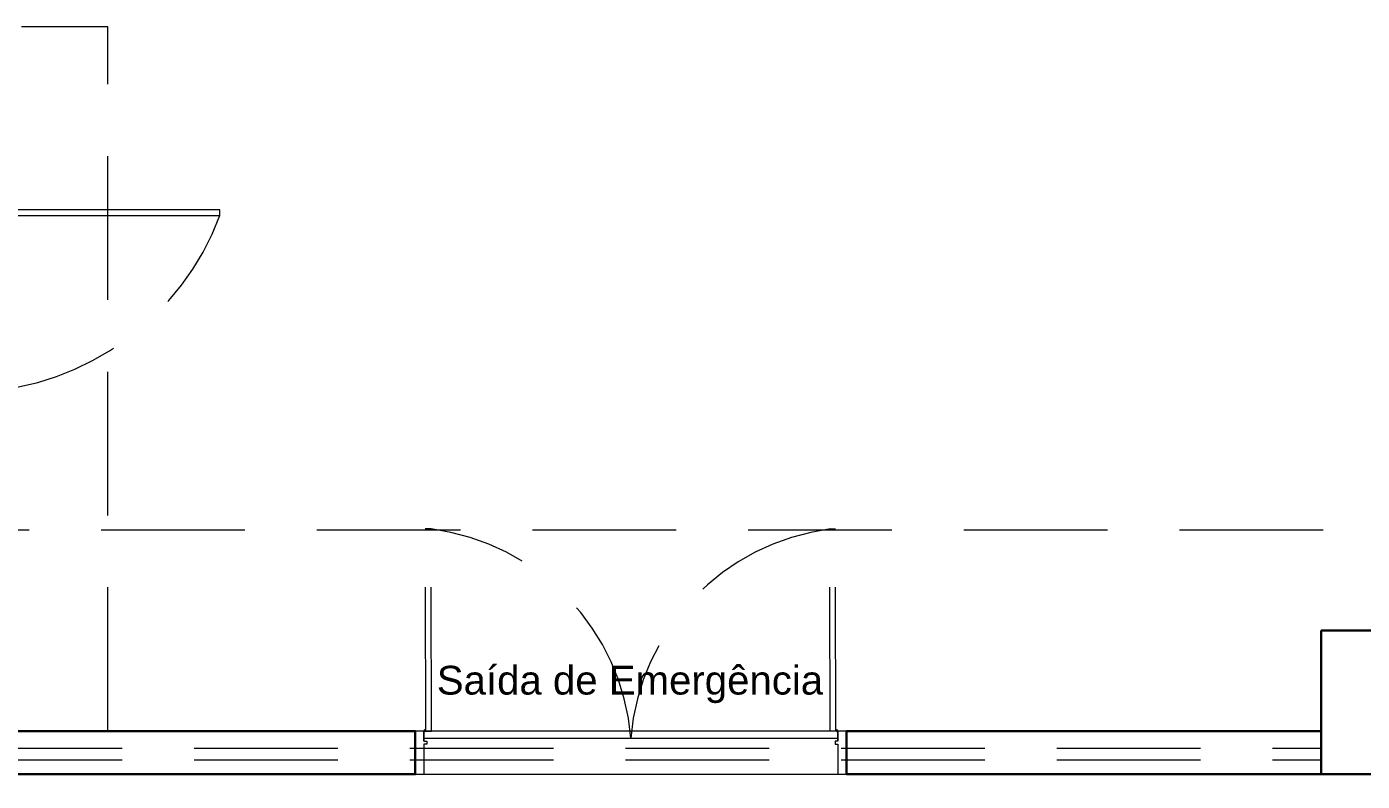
# Model space of a CAD drawing. Header units: metres. Extents: x 149 to 429, y -3 to 162.
# Drawn here: x 376.418 to 381.063, y 108.2 to 110.824 of the extents above; entities that cross this region are included whole.
import ezdxf

# ---------------------------------------------------------------- set-up
doc = ezdxf.new("R2010")
doc.units = ezdxf.units.M
doc.linetypes.add('IMPORT-Dashed _3_', pattern=[0.75, 0.5, -0.25])
doc.layers.add('1053_ARQ_BASE_MATADOURO_dwg', color=7, linetype='Continuous', lineweight=5, true_color=0x767676)
for name, color, linetype, lineweight in [('A-ESQ-PORTAS', 7, 'Continuous', 20), ('A-ESTRUTURA', 7, 'Continuous', 30), ('A-PAREDE', 7, 'Continuous', 30), ('A-PROJEÇÃO', 7, 'IMPORT-Dashed _3_', 15), ('A-TEXTO1', 7, 'Continuous', 5), ('A_PROJEÇÃO', 7, 'IMPORT-Dashed _3_', 5)]:
    doc.layers.add(name, color=color, linetype=linetype, lineweight=lineweight)
doc.styles.add('Arial_12', font='arial.ttf', dxfattribs={"height": 0.1})

# ---------------------------------------------------------------- blocks, each defined once
blk = doc.blocks.new('1053_ARQ_BASE_MATADOURO_dwg_PORTA 150-4039615-TÉRREO 1_20 - Dependente 2')
at = {"layer": 'A-ESQ-PORTAS', "color": 253, "true_color": 0xaaaaaa}
for p, q in [((0.0552, 0.8531), (0.0352, 0.8531)), ((1.4415, 0.8531), (1.4615, 0.8531)), ((0.0369, 0.15), (0.0569, 0.15)), ((0.03, 0.125), (1.47, 0.125))]:
    blk.add_line(p, q, dxfattribs=at)
at = {"layer": 'A-ESQ-PORTAS', "color": 253, "true_color": 0xaaaaaa, "flags": 128}
for points in [[(1.4631, 0.15), (1.4431, 0.15), (0.03, 0.15), (0, 0.15)], [(0.03, 0.115), (0.03, 0.15), (0.03, 0.115), (0.04, 0.115), (0.04, 0.105), (0.03, 0.105), (0.03, 0)], [(1.5, 0.15), (1.47, 0.15), (1.47, 0.115), (1.47, 0.15)], [(1.47, 0.115), (1.46, 0.115), (1.46, 0.105), (1.47, 0.105), (1.47, 0)], [(0, 0), (0.03, 0), (1.47, 0), (1.5, 0)]]:
    blk.add_lwpolyline(points, dxfattribs=at)
at = {"layer": 'A-ESQ-PORTAS', "color": 253, "true_color": 0xaaaaaa}
for centre, start, end in [((0.0332, 0.1514), 90, 270), ((0.0332, 0.1514), 270, 90), ((1.4668, 0.1514), 90, 270), ((1.4668, 0.1514), 270, 90)]:
    blk.add_arc(centre, 0.003, start, end, dxfattribs=at)
at = {"layer": 'A-PROJEÇÃO', "color": 253, "true_color": 0xaaaaaa}
for p, q in [((0.0369, 0.15), (0.0352, 0.8531)), ((0.0569, 0.15), (0.0552, 0.8531)), ((1.4431, 0.15), (1.4415, 0.8531)), ((1.4631, 0.15), (1.4615, 0.8531))]:
    blk.add_line(p, q, dxfattribs=at)
for centre, start, end in [((-0.0455, 0.0614), 4.57, 82.747), ((1.5455, 0.0614), 97.253, 175.43)]:
    blk.add_arc(centre, 0.7981, start, end, dxfattribs=at)
blk = doc.blocks.new('1053_ARQ_BASE_MATADOURO_dwg_arq geral tgov-4039641-TÉRREO 1_20 - Dependente 2')
at = {"layer": 'A-ESQ-PORTAS', "color": 253, "true_color": 0xaaaaaa, "flags": 128}
blk.add_lwpolyline([(40.4755, 27.0013), (39.6355, 27.0013), (39.6355, 26.9813), (40.4755, 26.9813)], close=True, dxfattribs=at)
at = {"layer": 'A-ESTRUTURA', "color": 253, "true_color": 0xaaaaaa, "flags": 128}
blk.add_lwpolyline([(44.3046, 25.5382), (44.3046, 25.0382), (44.5046, 25.0382), (44.5046, 25.5382)], close=True, dxfattribs=at)
at = {"layer": 'A-PAREDE', "color": 253, "true_color": 0xaaaaaa, "flags": 128}
for points in [[(39.6355, 25.1882), (41.1546, 25.1882), (41.1546, 25.0382), (39.5046, 25.0382)], [(44.3046, 25.0382), (42.6546, 25.0382), (42.6546, 25.1882), (44.3046, 25.1882)]]:
    blk.add_lwpolyline(points, dxfattribs=at)
at = {"layer": 'A-PROJEÇÃO', "color": 253, "true_color": 0xaaaaaa}
blk.add_arc((39.59, 27.3125), 0.9454, 272.7628, 339.4965, dxfattribs=at)
at = {"layer": 'A_PROJEÇÃO', "color": 253, "true_color": 0xaaaaaa}
for p, q in [((39.6355, 25.1282), (44.3046, 25.1282)), ((39.6355, 25.0882), (44.3046, 25.0882))]:
    blk.add_line(p, q, dxfattribs=at)
at = {"layer": 'A_PROJEÇÃO', "color": 253, "true_color": 0xaaaaaa, "flags": 128}
for points in [[(40.0855, 25.1882), (40.0855, 27.6382), (36.3855, 27.6382), (36.3855, 25.1882)], [(30.3125, 25.8882), (55.2046, 25.8882), (55.2046, 15.2832)]]:
    blk.add_lwpolyline(points, dxfattribs=at)
blk.add_blockref('1053_ARQ_BASE_MATADOURO_dwg_PORTA 150-4039615-TÉRREO 1_20 - Dependente 2', (41.1546, 25.0382))
at = {"layer": 'A-TEXTO1', "insert": (42.5732, 25.4152), "char_height": 0.1, "width": 1.606229, "attachment_point": 3, "line_spacing_factor": 0.941778, "style": 'Arial_12'}
blk.add_mtext('Saída de Emergência', dxfattribs=at)
blk = doc.blocks.new('1053_ARQ_BASE_MATADOURO_dwg-3625622-TÉRREO 1_20 - Dependente 2')
blk.add_blockref('1053_ARQ_BASE_MATADOURO_dwg_arq geral tgov-4039641-TÉRREO 1_20 - Dependente 2', (130.2098, 83.186))

msp = doc.modelspace()

# ---------------------------------------------------------------- block references
at = {"layer": '1053_ARQ_BASE_MATADOURO_dwg', "color": 253, "true_color": 0xaaaaaa}
msp.add_blockref('1053_ARQ_BASE_MATADOURO_dwg-3625622-TÉRREO 1_20 - Dependente 2', (206.405, 0), dxfattribs=at)

doc.saveas('drawing.dxf')
